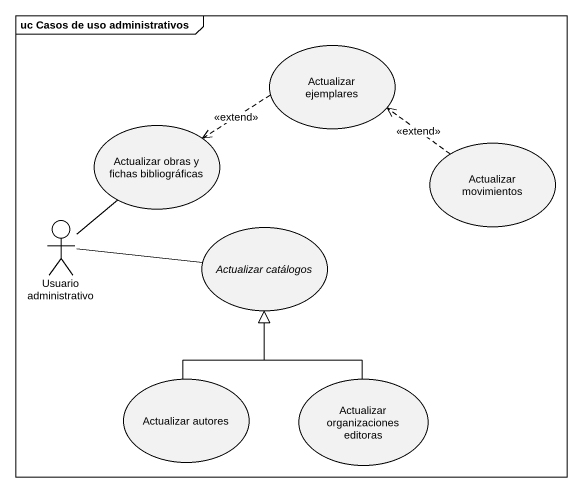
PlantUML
@startuml
mainframe uc Casos de uso administrativos
usecase "Actualizar ejemplares" as Actualizar_ejemplares
usecase "Actualizar obras y fichas bibliográficas" as Actualizar_obras_y_fichas
usecase "Actualizar movimientos" as Actualizar_movimientos
actor "Usuario administrativo" as Usuario_administrativo
usecase "Actualizar catálogos" as Actualizar_catálogos
usecase "Actualizar autores" as Actualizar_autores
usecase "Actualizar organizaciones editoras" as Actualizar_organizaciones
Actualizar_ejemplares .left.> Actualizar_obras_y_fichas : <<extend>>
Actualizar_movimientos .up.> Actualizar_ejemplares : <<extend>>
Usuario_administrativo -up- Actualizar_obras_y_fichas
Usuario_administrativo -right- Actualizar_catálogos
Actualizar_autores -up-|> Actualizar_catálogos
Actualizar_organizaciones -up-|> Actualizar_catálogos
@enduml
